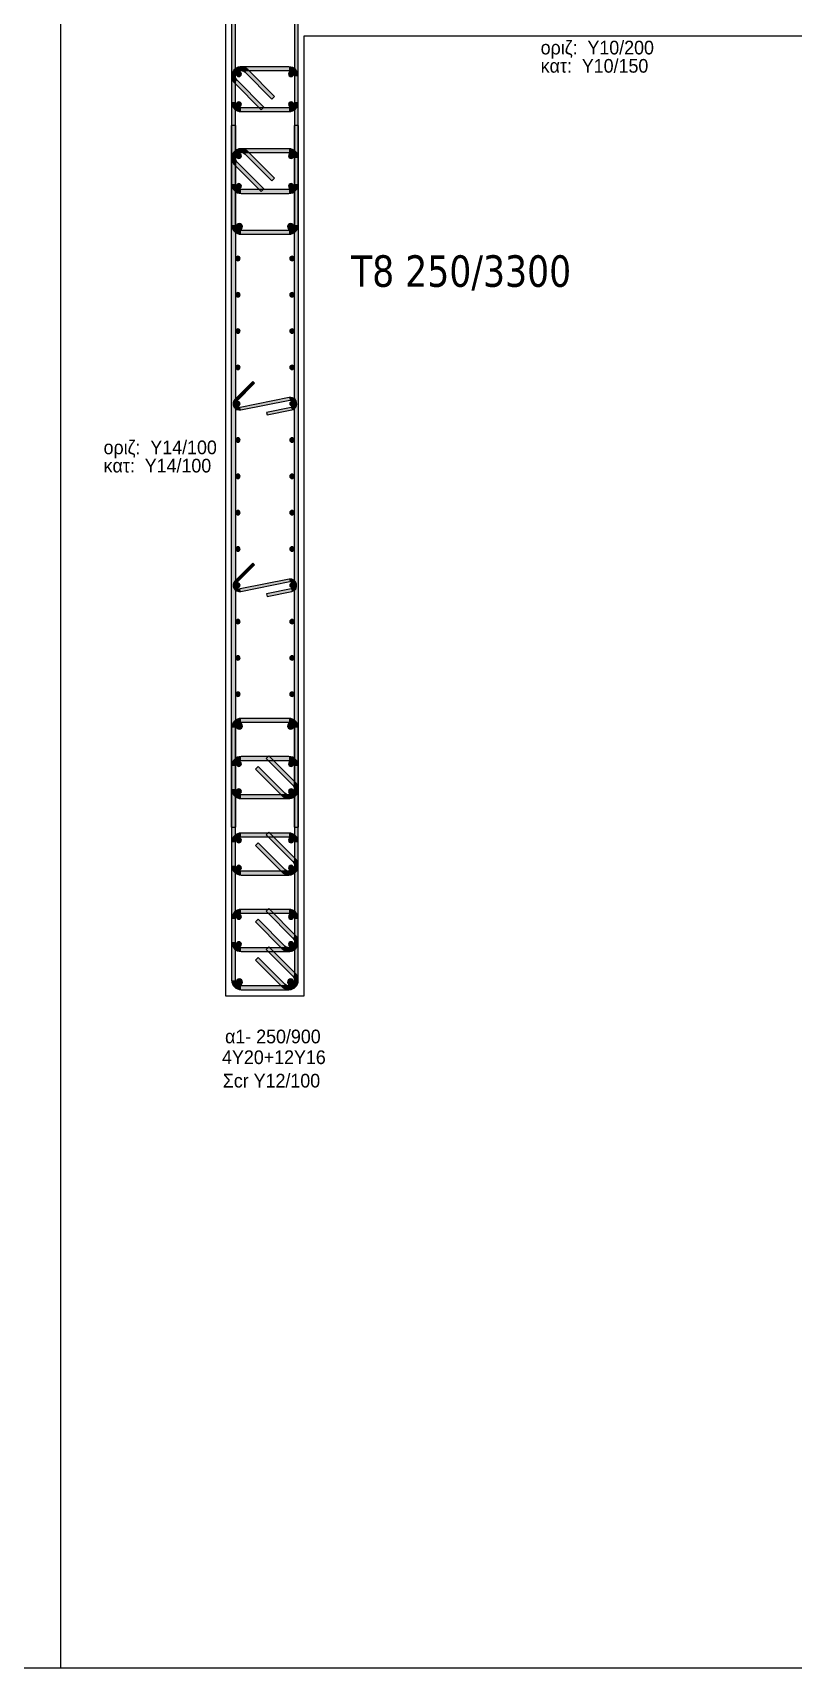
# Model space of a CAD drawing. Header units: millimetres. Extents: x -2171 to 1563, y -1758 to -1505.
# Drawn here: x 521.48 to 533.58, y -1630.29 to -1604.31 of the extents above; entities that cross this region are included whole.
import ezdxf

# ---------------------------------------------------------------- set-up
doc = ezdxf.new("R2010")
doc.units = ezdxf.units.MM
for name, color, linetype in [('-S_TEXT', 3, 'Continuous'), ('Col_Det', 7, 'Continuous'), ('Col_Det_Fill', 7, 'Continuous'), ('Geo_Col_Pro_1', 7, 'Continuous'), ('pinakaki', 153, 'Continuous')]:
    doc.layers.add(name, color=color, linetype=linetype)
doc.styles.add('S1Arl22_b_934_161', font='arial.ttf', dxfattribs={"width": 0.933629, "height": 0.002175})
doc.styles.get("Standard").update_dxf_attribs({"font": 'tahoma.ttf'})

msp = doc.modelspace()

# ---------------------------------------------------------------- hatches: boundary and pattern name
at = {"layer": 'Col_Det_Fill'}
for color, points in [(252, [(524.7064, -1603.3543), (524.6464, -1603.3543), (524.6464, -1607.3643), (524.7064, -1607.3643)]), (252, [(525.6464, -1607.3643), (525.7064, -1607.3643), (525.7064, -1603.3543), (525.6464, -1603.3543)]), (252, [(524.86, -1604.9406), (524.9025, -1604.8982, 0.6681786), (524.6464, -1605.0043), (524.7064, -1605.0043, -0.6681786)]), (252, [(524.7964, -1604.9143), (524.7964, -1604.8543, 0.6681786), (524.6903, -1605.1103), (524.7328, -1605.0679, -0.6681786)]), (56, [(524.761, -1604.9289, 0.4142136), (524.721, -1604.9689, 0.4142136), (524.761, -1605.0089, 0.4142136), (524.801, -1604.9689, 0.4142136)]), (252, [(525.5564, -1604.9143), (525.5564, -1604.8543), (524.7964, -1604.8543), (524.7964, -1604.9143)]), (252, [(525.2843, -1605.3649), (525.3267, -1605.3225), (524.9025, -1604.8982), (524.86, -1604.9406)]), (56, [(525.5917, -1604.9289, 0.4142136), (525.5517, -1604.9689, 0.4142136), (525.5917, -1605.0089, 0.4142136), (525.6317, -1604.9689, 0.4142136)]), (252, [(525.6464, -1605.0043), (525.7064, -1605.0043, 0.4142136), (525.5564, -1604.8543), (525.5564, -1604.9143, -0.4142136)]), (252, [(524.7064, -1605.0043), (524.6464, -1605.0043), (524.6464, -1605.4143), (524.7064, -1605.4143)]), (252, [(524.7328, -1605.0679), (524.6903, -1605.1103), (525.1146, -1605.5346), (525.157, -1605.4922)]), (252, [(525.6464, -1605.4143), (525.7064, -1605.4143), (525.7064, -1605.0043), (525.6464, -1605.0043)]), (252, [(524.7064, -1605.4143), (524.6464, -1605.4143, 0.4142136), (524.7964, -1605.5643), (524.7964, -1605.5043, -0.4142136)]), (56, [(524.761, -1605.4096, 0.4142136), (524.721, -1605.4496, 0.4142136), (524.761, -1605.4896, 0.4142136), (524.801, -1605.4496, 0.4142136)]), (56, [(525.5917, -1605.4096, 0.4142136), (525.5517, -1605.4496, 0.4142136), (525.5917, -1605.4896, 0.4142136), (525.6317, -1605.4496, 0.4142136)]), (252, [(525.5564, -1605.5043), (525.5564, -1605.5643, 0.4142136), (525.7064, -1605.4143), (525.6464, -1605.4143, -0.4142136)]), (252, [(524.7964, -1605.5043), (524.7964, -1605.5643), (525.5564, -1605.5643), (525.5564, -1605.5043)]), (252, [(524.7114, -1605.7869), (524.6414, -1605.7869), (524.6414, -1616.9316), (524.7114, -1616.9316)]), (252, [(525.6414, -1616.9316), (525.7114, -1616.9316), (525.7114, -1605.7869), (525.6414, -1605.7869)]), (252, [(524.86, -1606.2406), (524.9025, -1606.1982, 0.6681786), (524.6464, -1606.3043), (524.7064, -1606.3043, -0.6681786)]), (252, [(524.7964, -1606.2143), (524.7964, -1606.1543, 0.6681786), (524.6903, -1606.4103), (524.7328, -1606.3679, -0.6681786)]), (56, [(524.761, -1606.2289, 0.4142136), (524.721, -1606.2689, 0.4142136), (524.761, -1606.3089, 0.4142136), (524.801, -1606.2689, 0.4142136)]), (252, [(525.5564, -1606.2143), (525.5564, -1606.1543), (524.7964, -1606.1543), (524.7964, -1606.2143)]), (252, [(525.2843, -1606.6649), (525.3267, -1606.6225), (524.9025, -1606.1982), (524.86, -1606.2406)]), (56, [(525.5917, -1606.2289, 0.4142136), (525.5517, -1606.2689, 0.4142136), (525.5917, -1606.3089, 0.4142136), (525.6317, -1606.2689, 0.4142136)]), (252, [(525.6464, -1606.3043), (525.7064, -1606.3043, 0.4142136), (525.5564, -1606.1543), (525.5564, -1606.2143, -0.4142136)]), (252, [(524.7064, -1606.3043), (524.6464, -1606.3043), (524.6464, -1606.7143), (524.7064, -1606.7143)]), (252, [(524.7328, -1606.3679), (524.6903, -1606.4103), (525.1146, -1606.8346), (525.157, -1606.7922)]), (252, [(525.6464, -1606.7143), (525.7064, -1606.7143), (525.7064, -1606.3043), (525.6464, -1606.3043)]), (252, [(524.7064, -1606.7143), (524.6464, -1606.7143, 0.4142136), (524.7964, -1606.8643), (524.7964, -1606.8043, -0.4142136)]), (56, [(524.761, -1606.7096, 0.4142136), (524.721, -1606.7496, 0.4142136), (524.761, -1606.7896, 0.4142136), (524.801, -1606.7496, 0.4142136)]), (56, [(525.5917, -1606.7096, 0.4142136), (525.5517, -1606.7496, 0.4142136), (525.5917, -1606.7896, 0.4142136), (525.6317, -1606.7496, 0.4142136)]), (252, [(525.5564, -1606.8043), (525.5564, -1606.8643, 0.4142136), (525.7064, -1606.7143), (525.6464, -1606.7143, -0.4142136)]), (252, [(524.7964, -1606.8043), (524.7964, -1606.8643), (525.5564, -1606.8643), (525.5564, -1606.8043)]), (252, [(524.7064, -1607.3643), (524.6464, -1607.3643, 0.4142136), (524.7964, -1607.5143), (524.7964, -1607.4543, -0.4142136)]), (12, [(524.7681, -1607.3426, 0.4142136), (524.7181, -1607.3926, 0.4142136), (524.7681, -1607.4426, 0.4142136), (524.8181, -1607.3926, 0.4142136)]), (252, [(524.7964, -1607.4543), (524.7964, -1607.5143), (525.5564, -1607.5143), (525.5564, -1607.4543)]), (12, [(525.5847, -1607.3426, 0.4142136), (525.5347, -1607.3926, 0.4142136), (525.5847, -1607.4426, 0.4142136), (525.6347, -1607.3926, 0.4142136)]), (252, [(525.5564, -1607.4543), (525.5564, -1607.5143, 0.4142136), (525.7064, -1607.3643), (525.6464, -1607.3643, -0.4142136)]), (133, [(524.7464, -1607.9332, 0.4142136), (524.7814, -1607.8982, 0.4142136), (524.7464, -1607.8632, 0.4142136), (524.7114, -1607.8982, 0.4142136)]), (133, [(525.6064, -1607.9332, 0.4142136), (525.6414, -1607.8982, 0.4142136), (525.6064, -1607.8632, 0.4142136), (525.5714, -1607.8982, 0.4142136)]), (133, [(524.7464, -1608.51, 0.4142136), (524.7814, -1608.475, 0.4142136), (524.7464, -1608.44, 0.4142136), (524.7114, -1608.475, 0.4142136)]), (133, [(525.6064, -1608.51, 0.4142136), (525.6414, -1608.475, 0.4142136), (525.6064, -1608.44, 0.4142136), (525.5714, -1608.475, 0.4142136)]), (133, [(524.7464, -1609.0869, 0.4142136), (524.7814, -1609.0519, 0.4142136), (524.7464, -1609.0169, 0.4142136), (524.7114, -1609.0519, 0.4142136)]), (133, [(525.6064, -1609.0869, 0.4142136), (525.6414, -1609.0519, 0.4142136), (525.6064, -1609.0169, 0.4142136), (525.5714, -1609.0519, 0.4142136)]), (133, [(524.7464, -1609.6637, 0.4142136), (524.7814, -1609.6287, 0.4142136), (524.7464, -1609.5937, 0.4142136), (524.7114, -1609.6287, 0.4142136)]), (133, [(525.6064, -1609.6637, 0.4142136), (525.6414, -1609.6287, 0.4142136), (525.6064, -1609.5937, 0.4142136), (525.5714, -1609.6287, 0.4142136)]), (252, [(524.7007, -1610.1349), (524.729, -1610.1632), (525.0118, -1609.8803), (524.9835, -1609.852)]), (252, [(524.7911, -1610.3036), (524.7832, -1610.2644, -0.7426155), (524.729, -1610.1632), (524.7007, -1610.1349, 0.7426155)]), (252, [(525.5695, -1610.1468), (525.5616, -1610.1075), (524.7832, -1610.2644), (524.7911, -1610.3036)]), (252, [(525.5932, -1610.2644), (525.6011, -1610.3036, 1), (525.5616, -1610.1075), (525.5695, -1610.1468, -1)]), (133, [(524.7464, -1610.2406, 0.4142136), (524.7814, -1610.2056, 0.4142136), (524.7464, -1610.1706, 0.4142136), (524.7114, -1610.2056, 0.4142136)]), (252, [(525.2011, -1610.3434), (525.209, -1610.3826), (525.6011, -1610.3036), (525.5932, -1610.2644)]), (133, [(525.6064, -1610.2406, 0.4142136), (525.6414, -1610.2056, 0.4142136), (525.6064, -1610.1706, 0.4142136), (525.5714, -1610.2056, 0.4142136)]), (133, [(524.7464, -1610.8174, 0.4142136), (524.7814, -1610.7824, 0.4142136), (524.7464, -1610.7474, 0.4142136), (524.7114, -1610.7824, 0.4142136)]), (133, [(525.6064, -1610.8174, 0.4142136), (525.6414, -1610.7824, 0.4142136), (525.6064, -1610.7474, 0.4142136), (525.5714, -1610.7824, 0.4142136)]), (133, [(524.7464, -1611.3943, 0.4142136), (524.7814, -1611.3593, 0.4142136), (524.7464, -1611.3243, 0.4142136), (524.7114, -1611.3593, 0.4142136)]), (133, [(525.6064, -1611.3943, 0.4142136), (525.6414, -1611.3593, 0.4142136), (525.6064, -1611.3243, 0.4142136), (525.5714, -1611.3593, 0.4142136)]), (133, [(524.7464, -1611.9711, 0.4142136), (524.7814, -1611.9361, 0.4142136), (524.7464, -1611.9011, 0.4142136), (524.7114, -1611.9361, 0.4142136)]), (133, [(525.6064, -1611.9711, 0.4142136), (525.6414, -1611.9361, 0.4142136), (525.6064, -1611.9011, 0.4142136), (525.5714, -1611.9361, 0.4142136)]), (133, [(524.7464, -1612.548, 0.4142136), (524.7814, -1612.513, 0.4142136), (524.7464, -1612.478, 0.4142136), (524.7114, -1612.513, 0.4142136)]), (133, [(525.6064, -1612.548, 0.4142136), (525.6414, -1612.513, 0.4142136), (525.6064, -1612.478, 0.4142136), (525.5714, -1612.513, 0.4142136)]), (252, [(524.7007, -1613.0191), (524.729, -1613.0474), (525.0118, -1612.7645), (524.9835, -1612.7363)]), (252, [(525.5695, -1613.031), (525.5616, -1612.9918), (524.7832, -1613.1486), (524.7911, -1613.1878)]), (252, [(525.5932, -1613.1486), (525.6011, -1613.1878, 1), (525.5616, -1612.9918), (525.5695, -1613.031, -1)]), (252, [(524.7911, -1613.1878), (524.7832, -1613.1486, -0.7426155), (524.729, -1613.0474), (524.7007, -1613.0191, 0.7426155)]), (133, [(524.7464, -1613.1248, 0.4142136), (524.7814, -1613.0898, 0.4142136), (524.7464, -1613.0548, 0.4142136), (524.7114, -1613.0898, 0.4142136)]), (252, [(525.2011, -1613.2276), (525.209, -1613.2668), (525.6011, -1613.1878), (525.5932, -1613.1486)]), (133, [(525.6064, -1613.1248, 0.4142136), (525.6414, -1613.0898, 0.4142136), (525.6064, -1613.0548, 0.4142136), (525.5714, -1613.0898, 0.4142136)]), (133, [(524.7464, -1613.7017, 0.4142136), (524.7814, -1613.6667, 0.4142136), (524.7464, -1613.6317, 0.4142136), (524.7114, -1613.6667, 0.4142136)]), (133, [(525.6064, -1613.7017, 0.4142136), (525.6414, -1613.6667, 0.4142136), (525.6064, -1613.6317, 0.4142136), (525.5714, -1613.6667, 0.4142136)]), (133, [(524.7464, -1614.2785, 0.4142136), (524.7814, -1614.2435, 0.4142136), (524.7464, -1614.2085, 0.4142136), (524.7114, -1614.2435, 0.4142136)]), (133, [(525.6064, -1614.2785, 0.4142136), (525.6414, -1614.2435, 0.4142136), (525.6064, -1614.2085, 0.4142136), (525.5714, -1614.2435, 0.4142136)]), (133, [(524.7464, -1614.8553, 0.4142136), (524.7814, -1614.8203, 0.4142136), (524.7464, -1614.7853, 0.4142136), (524.7114, -1614.8203, 0.4142136)]), (133, [(525.6064, -1614.8553, 0.4142136), (525.6414, -1614.8203, 0.4142136), (525.6064, -1614.7853, 0.4142136), (525.5714, -1614.8203, 0.4142136)]), (252, [(524.7964, -1615.2643), (524.7964, -1615.2043, 0.4142136), (524.6464, -1615.3543), (524.7064, -1615.3543, -0.4142136)]), (12, [(524.7681, -1615.376, 0.4142136), (524.8181, -1615.326, 0.4142136), (524.7681, -1615.276, 0.4142136), (524.7181, -1615.326, 0.4142136)]), (252, [(525.5564, -1615.2643), (525.5564, -1615.2043), (524.7964, -1615.2043), (524.7964, -1615.2643)]), (12, [(525.5847, -1615.376, 0.4142136), (525.6347, -1615.326, 0.4142136), (525.5847, -1615.276, 0.4142136), (525.5347, -1615.326, 0.4142136)]), (252, [(525.6464, -1615.3543), (525.7064, -1615.3543, 0.4142136), (525.5564, -1615.2043), (525.5564, -1615.2643, -0.4142136)]), (252, [(524.7064, -1615.3543), (524.6464, -1615.3543), (524.6464, -1619.3643), (524.7064, -1619.3643)]), (252, [(525.6464, -1619.3643), (525.7064, -1619.3643), (525.7064, -1615.3543), (525.6464, -1615.3543)]), (252, [(524.7964, -1615.8714), (524.7964, -1615.8114, 0.4142136), (524.6464, -1615.9614), (524.7064, -1615.9614, -0.4142136)]), (252, [(525.5564, -1615.8714), (525.5564, -1615.8114), (524.7964, -1615.8114), (524.7964, -1615.8714)]), (252, [(525.62, -1616.2649), (525.6625, -1616.2225), (525.2382, -1615.7982), (525.1958, -1615.8407)]), (252, [(525.6464, -1615.9614), (525.7064, -1615.9614, 0.4142136), (525.5564, -1615.8114), (525.5564, -1615.8714, -0.4142136)]), (252, [(524.7064, -1615.9614), (524.6464, -1615.9614), (524.6464, -1616.3286), (524.7064, -1616.3286)]), (56, [(524.761, -1615.9661, 0.4142136), (524.801, -1615.9261, 0.4142136), (524.761, -1615.8861, 0.4142136), (524.721, -1615.9261, 0.4142136)]), (252, [(525.0685, -1615.9679), (525.0261, -1616.0104), (525.4503, -1616.4346), (525.4928, -1616.3922)]), (56, [(525.5917, -1615.9661, 0.4142136), (525.6317, -1615.9261, 0.4142136), (525.5917, -1615.8861, 0.4142136), (525.5517, -1615.9261, 0.4142136)]), (252, [(525.6464, -1616.3286), (525.7064, -1616.3286), (525.7064, -1615.9614), (525.6464, -1615.9614)]), (252, [(524.7064, -1616.3286), (524.6464, -1616.3286, 0.4142136), (524.7964, -1616.4786), (524.7964, -1616.4186, -0.4142136)]), (56, [(524.761, -1616.4039, 0.4142136), (524.801, -1616.3639, 0.4142136), (524.761, -1616.3239, 0.4142136), (524.721, -1616.3639, 0.4142136)]), (252, [(525.4928, -1616.3922), (525.4503, -1616.4346, 0.6681786), (525.7064, -1616.3286), (525.6464, -1616.3286, -0.6681786)]), (56, [(525.5917, -1616.4039, 0.4142136), (525.6317, -1616.3639, 0.4142136), (525.5917, -1616.3239, 0.4142136), (525.5517, -1616.3639, 0.4142136)]), (252, [(525.5564, -1616.4186), (525.5564, -1616.4786, 0.6681786), (525.6625, -1616.2225), (525.62, -1616.2649, -0.6681786)]), (252, [(524.7964, -1616.4186), (524.7964, -1616.4786), (525.5564, -1616.4786), (525.5564, -1616.4186)]), (252, [(524.7964, -1617.0857), (524.7964, -1617.0257, 0.4142136), (524.6464, -1617.1757), (524.7064, -1617.1757, -0.4142136)]), (56, [(524.761, -1617.1803, 0.4142136), (524.801, -1617.1403, 0.4142136), (524.761, -1617.1003, 0.4142136), (524.721, -1617.1403, 0.4142136)]), (252, [(525.5564, -1617.0857), (525.5564, -1617.0257), (524.7964, -1617.0257), (524.7964, -1617.0857)]), (252, [(525.62, -1617.4792), (525.6625, -1617.4368), (525.2382, -1617.0125), (525.1958, -1617.0549)]), (56, [(525.5917, -1617.1803, 0.4142136), (525.6317, -1617.1403, 0.4142136), (525.5917, -1617.1003, 0.4142136), (525.5517, -1617.1403, 0.4142136)]), (252, [(525.6464, -1617.1757), (525.7064, -1617.1757, 0.4142136), (525.5564, -1617.0257), (525.5564, -1617.0857, -0.4142136)]), (252, [(524.7064, -1617.1757), (524.6464, -1617.1757), (524.6464, -1617.5428), (524.7064, -1617.5428)]), (252, [(525.0685, -1617.1822), (525.0261, -1617.2246), (525.4503, -1617.6489), (525.4928, -1617.6065)]), (252, [(525.6464, -1617.5428), (525.7064, -1617.5428), (525.7064, -1617.1757), (525.6464, -1617.1757)]), (252, [(524.7064, -1617.5428), (524.6464, -1617.5428, 0.4142136), (524.7964, -1617.6928), (524.7964, -1617.6328, -0.4142136)]), (56, [(524.761, -1617.6182, 0.4142136), (524.801, -1617.5782, 0.4142136), (524.761, -1617.5382, 0.4142136), (524.721, -1617.5782, 0.4142136)]), (252, [(524.7964, -1617.6328), (524.7964, -1617.6928), (525.5564, -1617.6928), (525.5564, -1617.6328)]), (252, [(525.4928, -1617.6065), (525.4503, -1617.6489, 0.6681786), (525.7064, -1617.5428), (525.6464, -1617.5428, -0.6681786)]), (56, [(525.5917, -1617.6182, 0.4142136), (525.6317, -1617.5782, 0.4142136), (525.5917, -1617.5382, 0.4142136), (525.5517, -1617.5782, 0.4142136)]), (252, [(525.5564, -1617.6328), (525.5564, -1617.6928, 0.6681786), (525.6625, -1617.4368), (525.62, -1617.4792, -0.6681786)]), (252, [(524.7964, -1618.3), (524.7964, -1618.24, 0.4142136), (524.6464, -1618.39), (524.7064, -1618.39, -0.4142136)]), (252, [(524.7064, -1618.39), (524.6464, -1618.39), (524.6464, -1618.7571), (524.7064, -1618.7571)]), (56, [(524.761, -1618.3946, 0.4142136), (524.801, -1618.3546, 0.4142136), (524.761, -1618.3146, 0.4142136), (524.721, -1618.3546, 0.4142136)]), (252, [(525.5564, -1618.3), (525.5564, -1618.24), (524.7964, -1618.24), (524.7964, -1618.3)]), (252, [(525.0685, -1618.3965), (525.0261, -1618.4389), (525.4503, -1618.8632), (525.4928, -1618.8208)]), (252, [(525.62, -1618.6935), (525.6625, -1618.6511), (525.2382, -1618.2268), (525.1958, -1618.2692)]), (56, [(525.5917, -1618.3946, 0.4142136), (525.6317, -1618.3546, 0.4142136), (525.5917, -1618.3146, 0.4142136), (525.5517, -1618.3546, 0.4142136)]), (252, [(525.6464, -1618.39), (525.7064, -1618.39, 0.4142136), (525.5564, -1618.24), (525.5564, -1618.3, -0.4142136)]), (252, [(525.6464, -1618.7571), (525.7064, -1618.7571), (525.7064, -1618.39), (525.6464, -1618.39)]), (252, [(525.5564, -1618.8471), (525.5564, -1618.9071, 0.6681786), (525.6625, -1618.6511), (525.62, -1618.6935, -0.6681786)]), (252, [(524.7064, -1618.7571), (524.6464, -1618.7571, 0.4142136), (524.7964, -1618.9071), (524.7964, -1618.8471, -0.4142136)]), (56, [(524.761, -1618.8325, 0.4142136), (524.801, -1618.7925, 0.4142136), (524.761, -1618.7525, 0.4142136), (524.721, -1618.7925, 0.4142136)]), (252, [(524.7964, -1618.8471), (524.7964, -1618.9071), (525.5564, -1618.9071), (525.5564, -1618.8471)]), (252, [(525.62, -1619.3006), (525.6625, -1619.2582), (525.2382, -1618.8339), (525.1958, -1618.8764)]), (252, [(525.4928, -1618.8208), (525.4503, -1618.8632, 0.6681786), (525.7064, -1618.7571), (525.6464, -1618.7571, -0.6681786)]), (56, [(525.5917, -1618.8325, 0.4142136), (525.6317, -1618.7925, 0.4142136), (525.5917, -1618.7525, 0.4142136), (525.5517, -1618.7925, 0.4142136)]), (252, [(525.0685, -1619.0036), (525.0261, -1619.0461), (525.4503, -1619.4703), (525.4928, -1619.4279)]), (252, [(524.7064, -1619.3643), (524.6464, -1619.3643, 0.4142136), (524.7964, -1619.5143), (524.7964, -1619.4543, -0.4142136)]), (12, [(524.7681, -1619.4426, 0.4142136), (524.8181, -1619.3926, 0.4142136), (524.7681, -1619.3426, 0.4142136), (524.7181, -1619.3926, 0.4142136)]), (252, [(524.7964, -1619.4543), (524.7964, -1619.5143), (525.5564, -1619.5143), (525.5564, -1619.4543)]), (252, [(525.4928, -1619.4279), (525.4503, -1619.4703, 0.6681786), (525.7064, -1619.3643), (525.6464, -1619.3643, -0.6681786)]), (12, [(525.5847, -1619.4426, 0.4142136), (525.6347, -1619.3926, 0.4142136), (525.5847, -1619.3426, 0.4142136), (525.5347, -1619.3926, 0.4142136)]), (252, [(525.5564, -1619.4543), (525.5564, -1619.5143, 0.6681786), (525.6625, -1619.2582), (525.62, -1619.3006, -0.6681786)])]:
    msp.add_hatch(color=color, dxfattribs=at).paths.add_polyline_path(points)

# ---------------------------------------------------------------- linework, layer by layer
at = {"layer": '-S_TEXT', "ltscale": 5}
msp.add_lwpolyline([(491.2248, -1590.2497), (549.3723, -1590.2497), (549.3723, -1630.2944), (491.2248, -1630.2944)], close=True, dxfattribs=at)
at = {"layer": 'Col_Det', "color": 7}
for points in [[(524.5514, -1603.1093), (524.5514, -1619.6093)], [(524.6464, -1603.3543), (524.6464, -1607.3643)], [(524.7064, -1607.3643), (524.7064, -1603.3543)], [(525.6464, -1603.3543), (525.6464, -1607.3643)], [(525.7064, -1607.3643), (525.7064, -1603.3543)], [(525.8014, -1619.6093), (525.8014, -1604.3593)], [(525.8014, -1604.3593), (535.8014, -1604.3593)], [(525.5564, -1604.8543), (524.7964, -1604.8543)], [(524.7964, -1604.9143), (525.5564, -1604.9143)], [(524.86, -1604.9406), (525.2843, -1605.3649)], [(525.3267, -1605.3225), (524.9025, -1604.8982)], [(524.6464, -1605.0043), (524.6464, -1605.4143)], [(524.6903, -1605.1103), (525.1146, -1605.5346)], [(524.7064, -1605.4143), (524.7064, -1605.0043)], [(525.157, -1605.4922), (524.7328, -1605.0679)], [(525.6464, -1605.0043), (525.6464, -1605.4143)], [(525.7064, -1605.4143), (525.7064, -1605.0043)], [(525.2843, -1605.3649), (525.3267, -1605.3225)], [(525.5564, -1605.5043), (524.7964, -1605.5043)], [(524.7964, -1605.5643), (525.5564, -1605.5643)], [(525.1146, -1605.5346), (525.157, -1605.4922)], [(524.7114, -1605.7869), (524.6414, -1605.7869)], [(524.6414, -1605.7869), (524.6414, -1616.9316)], [(524.7114, -1616.9316), (524.7114, -1605.7869)], [(525.7114, -1605.7869), (525.6414, -1605.7869)], [(525.6414, -1605.7869), (525.6414, -1616.9316)], [(525.7114, -1616.9316), (525.7114, -1605.7869)], [(525.5564, -1606.1543), (524.7964, -1606.1543)], [(524.7964, -1606.2143), (525.5564, -1606.2143)], [(524.86, -1606.2406), (525.2843, -1606.6649)], [(525.3267, -1606.6225), (524.9025, -1606.1982)], [(524.6464, -1606.3043), (524.6464, -1606.7143)], [(524.6903, -1606.4103), (525.1146, -1606.8346)], [(524.7064, -1606.7143), (524.7064, -1606.3043)], [(525.157, -1606.7922), (524.7328, -1606.3679)], [(525.6464, -1606.3043), (525.6464, -1606.7143)], [(525.7064, -1606.7143), (525.7064, -1606.3043)], [(525.2843, -1606.6649), (525.3267, -1606.6225)], [(525.5564, -1606.8043), (524.7964, -1606.8043)], [(524.7964, -1606.8643), (525.5564, -1606.8643)], [(525.1146, -1606.8346), (525.157, -1606.7922)], [(525.5564, -1607.4543), (524.7964, -1607.4543)], [(524.7964, -1607.5143), (525.5564, -1607.5143)], [(524.9835, -1609.852), (524.7007, -1610.1349)], [(524.729, -1610.1632), (525.0118, -1609.8803)], [(525.0118, -1609.8803), (524.9835, -1609.852)], [(525.5616, -1610.1075), (524.7832, -1610.2644)], [(524.7911, -1610.3036), (525.5695, -1610.1468)], [(525.5932, -1610.2644), (525.2011, -1610.3434)], [(525.2011, -1610.3434), (525.209, -1610.3826)], [(525.209, -1610.3826), (525.6011, -1610.3036)], [(524.9835, -1612.7363), (524.7007, -1613.0191)], [(525.0118, -1612.7645), (524.9835, -1612.7363)], [(524.729, -1613.0474), (525.0118, -1612.7645)], [(525.5616, -1612.9918), (524.7832, -1613.1486)], [(524.7911, -1613.1878), (525.5695, -1613.031)], [(525.5932, -1613.1486), (525.2011, -1613.2276)], [(525.2011, -1613.2276), (525.209, -1613.2668)], [(525.209, -1613.2668), (525.6011, -1613.1878)], [(525.5564, -1615.2043), (524.7964, -1615.2043)], [(524.7964, -1615.2643), (525.5564, -1615.2643)], [(524.6464, -1615.3543), (524.6464, -1619.3643)], [(524.7064, -1619.3643), (524.7064, -1615.3543)], [(525.6464, -1615.3543), (525.6464, -1619.3643)], [(525.7064, -1619.3643), (525.7064, -1615.3543)], [(525.5564, -1615.8114), (524.7964, -1615.8114)], [(525.2382, -1615.7982), (525.1958, -1615.8407)], [(525.1958, -1615.8407), (525.62, -1616.2649)], [(525.6625, -1616.2225), (525.2382, -1615.7982)], [(524.6464, -1615.9614), (524.6464, -1616.3286)], [(524.7064, -1616.3286), (524.7064, -1615.9614)], [(524.7964, -1615.8714), (525.5564, -1615.8714)], [(525.0685, -1615.9679), (525.0261, -1616.0104)], [(525.0261, -1616.0104), (525.4503, -1616.4346)], [(525.4928, -1616.3922), (525.0685, -1615.9679)], [(525.6464, -1615.9614), (525.6464, -1616.3286)], [(525.7064, -1616.3286), (525.7064, -1615.9614)], [(525.5564, -1616.4186), (524.7964, -1616.4186)], [(524.7964, -1616.4786), (525.5564, -1616.4786)], [(524.6414, -1616.9316), (524.7114, -1616.9316)], [(525.5564, -1617.0257), (524.7964, -1617.0257)], [(524.7964, -1617.0857), (525.5564, -1617.0857)], [(525.2382, -1617.0125), (525.1958, -1617.0549)], [(525.1958, -1617.0549), (525.62, -1617.4792)], [(525.6625, -1617.4368), (525.2382, -1617.0125)], [(525.6414, -1616.9316), (525.7114, -1616.9316)], [(524.6464, -1617.1757), (524.6464, -1617.5428)], [(524.7064, -1617.5428), (524.7064, -1617.1757)], [(525.0685, -1617.1822), (525.0261, -1617.2246)], [(525.0261, -1617.2246), (525.4503, -1617.6489)], [(525.4928, -1617.6065), (525.0685, -1617.1822)], [(525.6464, -1617.1757), (525.6464, -1617.5428)], [(525.7064, -1617.5428), (525.7064, -1617.1757)], [(525.5564, -1617.6328), (524.7964, -1617.6328)], [(524.7964, -1617.6928), (525.5564, -1617.6928)], [(524.6464, -1618.39), (524.6464, -1618.7571)], [(524.7064, -1618.7571), (524.7064, -1618.39)], [(525.5564, -1618.24), (524.7964, -1618.24)], [(524.7964, -1618.3), (525.5564, -1618.3)], [(525.0685, -1618.3965), (525.0261, -1618.4389)], [(525.0261, -1618.4389), (525.4503, -1618.8632)], [(525.4928, -1618.8208), (525.0685, -1618.3965)], [(525.2382, -1618.2268), (525.1958, -1618.2692)], [(525.1958, -1618.2692), (525.62, -1618.6935)], [(525.6625, -1618.6511), (525.2382, -1618.2268)], [(525.6464, -1618.39), (525.6464, -1618.7571)], [(525.7064, -1618.7571), (525.7064, -1618.39)], [(525.5564, -1618.8471), (524.7964, -1618.8471)], [(524.7964, -1618.9071), (525.5564, -1618.9071)], [(525.2382, -1618.8339), (525.1958, -1618.8764)], [(525.1958, -1618.8764), (525.62, -1619.3006)], [(525.6625, -1619.2582), (525.2382, -1618.8339)], [(525.0685, -1619.0036), (525.0261, -1619.0461)], [(525.0261, -1619.0461), (525.4503, -1619.4703)], [(525.4928, -1619.4279), (525.0685, -1619.0036)], [(525.5564, -1619.4543), (524.7964, -1619.4543)], [(524.5514, -1619.6093), (525.8014, -1619.6093)], [(524.7964, -1619.5143), (525.5564, -1619.5143)]]:
    msp.add_lwpolyline(points, dxfattribs=at)
for points in [[(524.9025, -1604.8982, 0.6681786), (524.6464, -1605.0043)], [(524.7964, -1604.8543, 0.6681786), (524.6903, -1605.1103)], [(524.7064, -1605.0043, -0.6681786), (524.86, -1604.9406, -0.6681786)], [(524.7328, -1605.0679, -0.6681786), (524.7964, -1604.9143, -0.6681786)], [(524.761, -1604.9289, 0.4142136), (524.721, -1604.9689, 0.4142136)], [(524.801, -1604.9689, 0.4142136), (524.761, -1604.9289, 0.4142136)], [(525.5917, -1604.9289, 0.4142136), (525.5517, -1604.9689, 0.4142136)], [(525.7064, -1605.0043, 0.4142136), (525.5564, -1604.8543)], [(525.5564, -1604.9143, -0.4142136), (525.6464, -1605.0043, -0.4142136)], [(525.6317, -1604.9689, 0.4142136), (525.5917, -1604.9289, 0.4142136)], [(524.721, -1604.9689, 0.4142136), (524.761, -1605.0089, 0.4142136)], [(524.761, -1605.0089, 0.4142136), (524.801, -1604.9689, 0.4142136)], [(525.5517, -1604.9689, 0.4142136), (525.5917, -1605.0089, 0.4142136)], [(525.5917, -1605.0089, 0.4142136), (525.6317, -1604.9689, 0.4142136)], [(524.6464, -1605.4143, 0.4142136), (524.7964, -1605.5643)], [(524.7964, -1605.5043, -0.4142136), (524.7064, -1605.4143, -0.4142136)], [(524.761, -1605.4096, 0.4142136), (524.721, -1605.4496, 0.4142136)], [(524.721, -1605.4496, 0.4142136), (524.761, -1605.4896, 0.4142136)], [(524.801, -1605.4496, 0.4142136), (524.761, -1605.4096, 0.4142136)], [(524.761, -1605.4896, 0.4142136), (524.801, -1605.4496, 0.4142136)], [(525.5917, -1605.4096, 0.4142136), (525.5517, -1605.4496, 0.4142136)], [(525.5517, -1605.4496, 0.4142136), (525.5917, -1605.4896, 0.4142136)], [(525.5564, -1605.5643, 0.4142136), (525.7064, -1605.4143)], [(525.6464, -1605.4143, -0.4142136), (525.5564, -1605.5043, -0.4142136)], [(525.6317, -1605.4496, 0.4142136), (525.5917, -1605.4096, 0.4142136)], [(525.5917, -1605.4896, 0.4142136), (525.6317, -1605.4496, 0.4142136)], [(524.9025, -1606.1982, 0.6681786), (524.6464, -1606.3043)], [(524.7964, -1606.1543, 0.6681786), (524.6903, -1606.4103)], [(524.7064, -1606.3043, -0.6681786), (524.86, -1606.2406, -0.6681786)], [(524.7328, -1606.3679, -0.6681786), (524.7964, -1606.2143, -0.6681786)], [(524.761, -1606.2289, 0.4142136), (524.721, -1606.2689, 0.4142136)], [(524.801, -1606.2689, 0.4142136), (524.761, -1606.2289, 0.4142136)], [(525.5917, -1606.2289, 0.4142136), (525.5517, -1606.2689, 0.4142136)], [(525.7064, -1606.3043, 0.4142136), (525.5564, -1606.1543)], [(525.5564, -1606.2143, -0.4142136), (525.6464, -1606.3043, -0.4142136)], [(525.6317, -1606.2689, 0.4142136), (525.5917, -1606.2289, 0.4142136)], [(524.721, -1606.2689, 0.4142136), (524.761, -1606.3089, 0.4142136)], [(524.761, -1606.3089, 0.4142136), (524.801, -1606.2689, 0.4142136)], [(525.5517, -1606.2689, 0.4142136), (525.5917, -1606.3089, 0.4142136)], [(525.5917, -1606.3089, 0.4142136), (525.6317, -1606.2689, 0.4142136)], [(524.6464, -1606.7143, 0.4142136), (524.7964, -1606.8643)], [(524.7964, -1606.8043, -0.4142136), (524.7064, -1606.7143, -0.4142136)], [(524.761, -1606.7096, 0.4142136), (524.721, -1606.7496, 0.4142136)], [(524.721, -1606.7496, 0.4142136), (524.761, -1606.7896, 0.4142136)], [(524.801, -1606.7496, 0.4142136), (524.761, -1606.7096, 0.4142136)], [(524.761, -1606.7896, 0.4142136), (524.801, -1606.7496, 0.4142136)], [(525.5917, -1606.7096, 0.4142136), (525.5517, -1606.7496, 0.4142136)], [(525.5517, -1606.7496, 0.4142136), (525.5917, -1606.7896, 0.4142136)], [(525.5564, -1606.8643, 0.4142136), (525.7064, -1606.7143)], [(525.6464, -1606.7143, -0.4142136), (525.5564, -1606.8043, -0.4142136)], [(525.6317, -1606.7496, 0.4142136), (525.5917, -1606.7096, 0.4142136)], [(525.5917, -1606.7896, 0.4142136), (525.6317, -1606.7496, 0.4142136)], [(524.6464, -1607.3643, 0.4142136), (524.7964, -1607.5143)], [(524.7964, -1607.4543, -0.4142136), (524.7064, -1607.3643, -0.4142136)], [(524.7681, -1607.3426, 0.4142136), (524.7181, -1607.3926, 0.4142136)], [(524.7181, -1607.3926, 0.4142136), (524.7681, -1607.4426, 0.4142136)], [(524.8181, -1607.3926, 0.4142136), (524.7681, -1607.3426, 0.4142136)], [(524.7681, -1607.4426, 0.4142136), (524.8181, -1607.3926, 0.4142136)], [(525.5847, -1607.3426, 0.4142136), (525.5347, -1607.3926, 0.4142136)], [(525.5347, -1607.3926, 0.4142136), (525.5847, -1607.4426, 0.4142136)], [(525.5564, -1607.5143, 0.4142136), (525.7064, -1607.3643)], [(525.6464, -1607.3643, -0.4142136), (525.5564, -1607.4543, -0.4142136)], [(525.6347, -1607.3926, 0.4142136), (525.5847, -1607.3426, 0.4142136)], [(525.5847, -1607.4426, 0.4142136), (525.6347, -1607.3926, 0.4142136)], [(524.7464, -1607.8632, 0.4142136), (524.7114, -1607.8982, 0.4142136)], [(524.7114, -1607.8982, 0.4142136), (524.7464, -1607.9332, 0.4142136)], [(524.7814, -1607.8982, 0.4142136), (524.7464, -1607.8632, 0.4142136)], [(524.7464, -1607.9332, 0.4142136), (524.7814, -1607.8982, 0.4142136)], [(525.6064, -1607.8632, 0.4142136), (525.5714, -1607.8982, 0.4142136)], [(525.5714, -1607.8982, 0.4142136), (525.6064, -1607.9332, 0.4142136)], [(525.6414, -1607.8982, 0.4142136), (525.6064, -1607.8632, 0.4142136)], [(525.6064, -1607.9332, 0.4142136), (525.6414, -1607.8982, 0.4142136)], [(524.7464, -1608.44, 0.4142136), (524.7114, -1608.475, 0.4142136)], [(524.7114, -1608.475, 0.4142136), (524.7464, -1608.51, 0.4142136)], [(524.7814, -1608.475, 0.4142136), (524.7464, -1608.44, 0.4142136)], [(524.7464, -1608.51, 0.4142136), (524.7814, -1608.475, 0.4142136)], [(525.6064, -1608.44, 0.4142136), (525.5714, -1608.475, 0.4142136)], [(525.5714, -1608.475, 0.4142136), (525.6064, -1608.51, 0.4142136)], [(525.6414, -1608.475, 0.4142136), (525.6064, -1608.44, 0.4142136)], [(525.6064, -1608.51, 0.4142136), (525.6414, -1608.475, 0.4142136)], [(524.7464, -1609.0169, 0.4142136), (524.7114, -1609.0519, 0.4142136)], [(524.7114, -1609.0519, 0.4142136), (524.7464, -1609.0869, 0.4142136)], [(524.7814, -1609.0519, 0.4142136), (524.7464, -1609.0169, 0.4142136)], [(524.7464, -1609.0869, 0.4142136), (524.7814, -1609.0519, 0.4142136)], [(525.6064, -1609.0169, 0.4142136), (525.5714, -1609.0519, 0.4142136)], [(525.5714, -1609.0519, 0.4142136), (525.6064, -1609.0869, 0.4142136)], [(525.6414, -1609.0519, 0.4142136), (525.6064, -1609.0169, 0.4142136)], [(525.6064, -1609.0869, 0.4142136), (525.6414, -1609.0519, 0.4142136)], [(524.7464, -1609.5937, 0.4142136), (524.7114, -1609.6287, 0.4142136)], [(524.7814, -1609.6287, 0.4142136), (524.7464, -1609.5937, 0.4142136)], [(525.6064, -1609.5937, 0.4142136), (525.5714, -1609.6287, 0.4142136)], [(525.6414, -1609.6287, 0.4142136), (525.6064, -1609.5937, 0.4142136)], [(524.7114, -1609.6287, 0.4142136), (524.7464, -1609.6637, 0.4142136)], [(524.7464, -1609.6637, 0.4142136), (524.7814, -1609.6287, 0.4142136)], [(525.5714, -1609.6287, 0.4142136), (525.6064, -1609.6637, 0.4142136)], [(525.6064, -1609.6637, 0.4142136), (525.6414, -1609.6287, 0.4142136)], [(524.7007, -1610.1349, 0.7426155), (524.7911, -1610.3036, 0.7426155)], [(525.6011, -1610.3036, 1), (525.5616, -1610.1075)], [(524.7832, -1610.2644, -0.7426155), (524.729, -1610.1632)], [(524.7464, -1610.1706, 0.4142136), (524.7114, -1610.2056, 0.4142136)], [(524.7114, -1610.2056, 0.4142136), (524.7464, -1610.2406, 0.4142136)], [(524.7814, -1610.2056, 0.4142136), (524.7464, -1610.1706, 0.4142136)], [(524.7464, -1610.2406, 0.4142136), (524.7814, -1610.2056, 0.4142136)], [(525.5695, -1610.1468, -1), (525.5932, -1610.2644, -1)], [(525.6064, -1610.1706, 0.4142136), (525.5714, -1610.2056, 0.4142136)], [(525.5714, -1610.2056, 0.4142136), (525.6064, -1610.2406, 0.4142136)], [(525.6414, -1610.2056, 0.4142136), (525.6064, -1610.1706, 0.4142136)], [(525.6064, -1610.2406, 0.4142136), (525.6414, -1610.2056, 0.4142136)], [(524.7464, -1610.7474, 0.4142136), (524.7114, -1610.7824, 0.4142136)], [(524.7114, -1610.7824, 0.4142136), (524.7464, -1610.8174, 0.4142136)], [(524.7814, -1610.7824, 0.4142136), (524.7464, -1610.7474, 0.4142136)], [(524.7464, -1610.8174, 0.4142136), (524.7814, -1610.7824, 0.4142136)], [(525.6064, -1610.7474, 0.4142136), (525.5714, -1610.7824, 0.4142136)], [(525.5714, -1610.7824, 0.4142136), (525.6064, -1610.8174, 0.4142136)], [(525.6414, -1610.7824, 0.4142136), (525.6064, -1610.7474, 0.4142136)], [(525.6064, -1610.8174, 0.4142136), (525.6414, -1610.7824, 0.4142136)], [(524.7464, -1611.3243, 0.4142136), (524.7114, -1611.3593, 0.4142136)], [(524.7114, -1611.3593, 0.4142136), (524.7464, -1611.3943, 0.4142136)], [(524.7814, -1611.3593, 0.4142136), (524.7464, -1611.3243, 0.4142136)], [(524.7464, -1611.3943, 0.4142136), (524.7814, -1611.3593, 0.4142136)], [(525.6064, -1611.3243, 0.4142136), (525.5714, -1611.3593, 0.4142136)], [(525.5714, -1611.3593, 0.4142136), (525.6064, -1611.3943, 0.4142136)], [(525.6414, -1611.3593, 0.4142136), (525.6064, -1611.3243, 0.4142136)], [(525.6064, -1611.3943, 0.4142136), (525.6414, -1611.3593, 0.4142136)], [(524.7464, -1611.9011, 0.4142136), (524.7114, -1611.9361, 0.4142136)], [(524.7114, -1611.9361, 0.4142136), (524.7464, -1611.9711, 0.4142136)], [(524.7814, -1611.9361, 0.4142136), (524.7464, -1611.9011, 0.4142136)], [(524.7464, -1611.9711, 0.4142136), (524.7814, -1611.9361, 0.4142136)], [(525.6064, -1611.9011, 0.4142136), (525.5714, -1611.9361, 0.4142136)], [(525.5714, -1611.9361, 0.4142136), (525.6064, -1611.9711, 0.4142136)], [(525.6414, -1611.9361, 0.4142136), (525.6064, -1611.9011, 0.4142136)], [(525.6064, -1611.9711, 0.4142136), (525.6414, -1611.9361, 0.4142136)], [(524.7464, -1612.478, 0.4142136), (524.7114, -1612.513, 0.4142136)], [(524.7814, -1612.513, 0.4142136), (524.7464, -1612.478, 0.4142136)], [(525.6064, -1612.478, 0.4142136), (525.5714, -1612.513, 0.4142136)], [(525.6414, -1612.513, 0.4142136), (525.6064, -1612.478, 0.4142136)], [(524.7114, -1612.513, 0.4142136), (524.7464, -1612.548, 0.4142136)], [(524.7464, -1612.548, 0.4142136), (524.7814, -1612.513, 0.4142136)], [(525.5714, -1612.513, 0.4142136), (525.6064, -1612.548, 0.4142136)], [(525.6064, -1612.548, 0.4142136), (525.6414, -1612.513, 0.4142136)], [(525.6011, -1613.1878, 1), (525.5616, -1612.9918)], [(524.7007, -1613.0191, 0.7426155), (524.7911, -1613.1878, 0.7426155)], [(524.7832, -1613.1486, -0.7426155), (524.729, -1613.0474)], [(524.7464, -1613.0548, 0.4142136), (524.7114, -1613.0898, 0.4142136)], [(524.7114, -1613.0898, 0.4142136), (524.7464, -1613.1248, 0.4142136)], [(524.7814, -1613.0898, 0.4142136), (524.7464, -1613.0548, 0.4142136)], [(524.7464, -1613.1248, 0.4142136), (524.7814, -1613.0898, 0.4142136)], [(525.5695, -1613.031, -1), (525.5932, -1613.1486, -1)], [(525.6064, -1613.0548, 0.4142136), (525.5714, -1613.0898, 0.4142136)], [(525.5714, -1613.0898, 0.4142136), (525.6064, -1613.1248, 0.4142136)], [(525.6414, -1613.0898, 0.4142136), (525.6064, -1613.0548, 0.4142136)], [(525.6064, -1613.1248, 0.4142136), (525.6414, -1613.0898, 0.4142136)], [(524.7464, -1613.6317, 0.4142136), (524.7114, -1613.6667, 0.4142136)], [(524.7114, -1613.6667, 0.4142136), (524.7464, -1613.7017, 0.4142136)], [(524.7814, -1613.6667, 0.4142136), (524.7464, -1613.6317, 0.4142136)], [(524.7464, -1613.7017, 0.4142136), (524.7814, -1613.6667, 0.4142136)], [(525.6064, -1613.6317, 0.4142136), (525.5714, -1613.6667, 0.4142136)], [(525.5714, -1613.6667, 0.4142136), (525.6064, -1613.7017, 0.4142136)], [(525.6414, -1613.6667, 0.4142136), (525.6064, -1613.6317, 0.4142136)], [(525.6064, -1613.7017, 0.4142136), (525.6414, -1613.6667, 0.4142136)], [(524.7464, -1614.2085, 0.4142136), (524.7114, -1614.2435, 0.4142136)], [(524.7114, -1614.2435, 0.4142136), (524.7464, -1614.2785, 0.4142136)], [(524.7814, -1614.2435, 0.4142136), (524.7464, -1614.2085, 0.4142136)], [(524.7464, -1614.2785, 0.4142136), (524.7814, -1614.2435, 0.4142136)], [(525.6064, -1614.2085, 0.4142136), (525.5714, -1614.2435, 0.4142136)], [(525.5714, -1614.2435, 0.4142136), (525.6064, -1614.2785, 0.4142136)], [(525.6414, -1614.2435, 0.4142136), (525.6064, -1614.2085, 0.4142136)], [(525.6064, -1614.2785, 0.4142136), (525.6414, -1614.2435, 0.4142136)], [(524.7464, -1614.7853, 0.4142136), (524.7114, -1614.8203, 0.4142136)], [(524.7114, -1614.8203, 0.4142136), (524.7464, -1614.8553, 0.4142136)], [(524.7814, -1614.8203, 0.4142136), (524.7464, -1614.7853, 0.4142136)], [(524.7464, -1614.8553, 0.4142136), (524.7814, -1614.8203, 0.4142136)], [(525.6064, -1614.7853, 0.4142136), (525.5714, -1614.8203, 0.4142136)], [(525.5714, -1614.8203, 0.4142136), (525.6064, -1614.8553, 0.4142136)], [(525.6414, -1614.8203, 0.4142136), (525.6064, -1614.7853, 0.4142136)], [(525.6064, -1614.8553, 0.4142136), (525.6414, -1614.8203, 0.4142136)], [(524.7964, -1615.2043, 0.4142136), (524.6464, -1615.3543)], [(524.7064, -1615.3543, -0.4142136), (524.7964, -1615.2643, -0.4142136)], [(524.7681, -1615.276, 0.4142136), (524.7181, -1615.326, 0.4142136)], [(524.7181, -1615.326, 0.4142136), (524.7681, -1615.376, 0.4142136)], [(524.8181, -1615.326, 0.4142136), (524.7681, -1615.276, 0.4142136)], [(524.7681, -1615.376, 0.4142136), (524.8181, -1615.326, 0.4142136)], [(525.5847, -1615.276, 0.4142136), (525.5347, -1615.326, 0.4142136)], [(525.5347, -1615.326, 0.4142136), (525.5847, -1615.376, 0.4142136)], [(525.7064, -1615.3543, 0.4142136), (525.5564, -1615.2043)], [(525.5564, -1615.2643, -0.4142136), (525.6464, -1615.3543, -0.4142136)], [(525.6347, -1615.326, 0.4142136), (525.5847, -1615.276, 0.4142136)], [(525.5847, -1615.376, 0.4142136), (525.6347, -1615.326, 0.4142136)], [(524.7964, -1615.8114, 0.4142136), (524.6464, -1615.9614)], [(525.7064, -1615.9614, 0.4142136), (525.5564, -1615.8114)], [(524.7064, -1615.9614, -0.4142136), (524.7964, -1615.8714, -0.4142136)], [(524.761, -1615.8861, 0.4142136), (524.721, -1615.9261, 0.4142136)], [(524.721, -1615.9261, 0.4142136), (524.761, -1615.9661, 0.4142136)], [(524.801, -1615.9261, 0.4142136), (524.761, -1615.8861, 0.4142136)], [(524.761, -1615.9661, 0.4142136), (524.801, -1615.9261, 0.4142136)], [(525.5917, -1615.8861, 0.4142136), (525.5517, -1615.9261, 0.4142136)], [(525.5517, -1615.9261, 0.4142136), (525.5917, -1615.9661, 0.4142136)], [(525.5564, -1615.8714, -0.4142136), (525.6464, -1615.9614, -0.4142136)], [(525.6317, -1615.9261, 0.4142136), (525.5917, -1615.8861, 0.4142136)], [(525.5917, -1615.9661, 0.4142136), (525.6317, -1615.9261, 0.4142136)], [(524.6464, -1616.3286, 0.4142136), (524.7964, -1616.4786)], [(524.7964, -1616.4186, -0.4142136), (524.7064, -1616.3286, -0.4142136)], [(524.761, -1616.3239, 0.4142136), (524.721, -1616.3639, 0.4142136)], [(524.721, -1616.3639, 0.4142136), (524.761, -1616.4039, 0.4142136)], [(524.801, -1616.3639, 0.4142136), (524.761, -1616.3239, 0.4142136)], [(524.761, -1616.4039, 0.4142136), (524.801, -1616.3639, 0.4142136)], [(525.4503, -1616.4346, 0.6681786), (525.7064, -1616.3286)], [(525.6464, -1616.3286, -0.6681786), (525.4928, -1616.3922, -0.6681786)], [(525.5917, -1616.3239, 0.4142136), (525.5517, -1616.3639, 0.4142136)], [(525.5517, -1616.3639, 0.4142136), (525.5917, -1616.4039, 0.4142136)], [(525.5564, -1616.4786, 0.6681786), (525.6625, -1616.2225)], [(525.62, -1616.2649, -0.6681786), (525.5564, -1616.4186, -0.6681786)], [(525.6317, -1616.3639, 0.4142136), (525.5917, -1616.3239, 0.4142136)], [(525.5917, -1616.4039, 0.4142136), (525.6317, -1616.3639, 0.4142136)], [(524.7964, -1617.0257, 0.4142136), (524.6464, -1617.1757)], [(524.7064, -1617.1757, -0.4142136), (524.7964, -1617.0857, -0.4142136)], [(524.761, -1617.1003, 0.4142136), (524.721, -1617.1403, 0.4142136)], [(524.721, -1617.1403, 0.4142136), (524.761, -1617.1803, 0.4142136)], [(524.801, -1617.1403, 0.4142136), (524.761, -1617.1003, 0.4142136)], [(524.761, -1617.1803, 0.4142136), (524.801, -1617.1403, 0.4142136)], [(525.5917, -1617.1003, 0.4142136), (525.5517, -1617.1403, 0.4142136)], [(525.5517, -1617.1403, 0.4142136), (525.5917, -1617.1803, 0.4142136)], [(525.7064, -1617.1757, 0.4142136), (525.5564, -1617.0257)], [(525.5564, -1617.0857, -0.4142136), (525.6464, -1617.1757, -0.4142136)], [(525.6317, -1617.1403, 0.4142136), (525.5917, -1617.1003, 0.4142136)], [(525.5917, -1617.1803, 0.4142136), (525.6317, -1617.1403, 0.4142136)], [(524.6464, -1617.5428, 0.4142136), (524.7964, -1617.6928)], [(524.7964, -1617.6328, -0.4142136), (524.7064, -1617.5428, -0.4142136)], [(524.761, -1617.5382, 0.4142136), (524.721, -1617.5782, 0.4142136)], [(524.721, -1617.5782, 0.4142136), (524.761, -1617.6182, 0.4142136)], [(524.801, -1617.5782, 0.4142136), (524.761, -1617.5382, 0.4142136)], [(524.761, -1617.6182, 0.4142136), (524.801, -1617.5782, 0.4142136)], [(525.4503, -1617.6489, 0.6681786), (525.7064, -1617.5428)], [(525.6464, -1617.5428, -0.6681786), (525.4928, -1617.6065, -0.6681786)], [(525.5917, -1617.5382, 0.4142136), (525.5517, -1617.5782, 0.4142136)], [(525.5517, -1617.5782, 0.4142136), (525.5917, -1617.6182, 0.4142136)], [(525.5564, -1617.6928, 0.6681786), (525.6625, -1617.4368)], [(525.62, -1617.4792, -0.6681786), (525.5564, -1617.6328, -0.6681786)], [(525.6317, -1617.5782, 0.4142136), (525.5917, -1617.5382, 0.4142136)], [(525.5917, -1617.6182, 0.4142136), (525.6317, -1617.5782, 0.4142136)], [(524.7964, -1618.24, 0.4142136), (524.6464, -1618.39)], [(524.7064, -1618.39, -0.4142136), (524.7964, -1618.3, -0.4142136)], [(524.761, -1618.3146, 0.4142136), (524.721, -1618.3546, 0.4142136)], [(524.721, -1618.3546, 0.4142136), (524.761, -1618.3946, 0.4142136)], [(524.801, -1618.3546, 0.4142136), (524.761, -1618.3146, 0.4142136)], [(524.761, -1618.3946, 0.4142136), (524.801, -1618.3546, 0.4142136)], [(525.5917, -1618.3146, 0.4142136), (525.5517, -1618.3546, 0.4142136)], [(525.5517, -1618.3546, 0.4142136), (525.5917, -1618.3946, 0.4142136)], [(525.7064, -1618.39, 0.4142136), (525.5564, -1618.24)], [(525.5564, -1618.3, -0.4142136), (525.6464, -1618.39, -0.4142136)], [(525.6317, -1618.3546, 0.4142136), (525.5917, -1618.3146, 0.4142136)], [(525.5917, -1618.3946, 0.4142136), (525.6317, -1618.3546, 0.4142136)], [(525.5564, -1618.9071, 0.6681786), (525.6625, -1618.6511)], [(525.62, -1618.6935, -0.6681786), (525.5564, -1618.8471, -0.6681786)], [(524.6464, -1618.7571, 0.4142136), (524.7964, -1618.9071)], [(524.7964, -1618.8471, -0.4142136), (524.7064, -1618.7571, -0.4142136)], [(524.761, -1618.7525, 0.4142136), (524.721, -1618.7925, 0.4142136)], [(524.721, -1618.7925, 0.4142136), (524.761, -1618.8325, 0.4142136)], [(524.801, -1618.7925, 0.4142136), (524.761, -1618.7525, 0.4142136)], [(524.761, -1618.8325, 0.4142136), (524.801, -1618.7925, 0.4142136)], [(525.4503, -1618.8632, 0.6681786), (525.7064, -1618.7571)], [(525.6464, -1618.7571, -0.6681786), (525.4928, -1618.8208, -0.6681786)], [(525.5917, -1618.7525, 0.4142136), (525.5517, -1618.7925, 0.4142136)], [(525.5517, -1618.7925, 0.4142136), (525.5917, -1618.8325, 0.4142136)], [(525.6317, -1618.7925, 0.4142136), (525.5917, -1618.7525, 0.4142136)], [(525.5917, -1618.8325, 0.4142136), (525.6317, -1618.7925, 0.4142136)], [(524.6464, -1619.3643, 0.4142136), (524.7964, -1619.5143)], [(524.7964, -1619.4543, -0.4142136), (524.7064, -1619.3643, -0.4142136)], [(524.7681, -1619.3426, 0.4142136), (524.7181, -1619.3926, 0.4142136)], [(524.7181, -1619.3926, 0.4142136), (524.7681, -1619.4426, 0.4142136)], [(524.8181, -1619.3926, 0.4142136), (524.7681, -1619.3426, 0.4142136)], [(524.7681, -1619.4426, 0.4142136), (524.8181, -1619.3926, 0.4142136)], [(525.4503, -1619.4703, 0.6681786), (525.7064, -1619.3643)], [(525.6464, -1619.3643, -0.6681786), (525.4928, -1619.4279, -0.6681786)], [(525.5847, -1619.3426, 0.4142136), (525.5347, -1619.3926, 0.4142136)], [(525.5347, -1619.3926, 0.4142136), (525.5847, -1619.4426, 0.4142136)], [(525.5564, -1619.5143, 0.6681786), (525.6625, -1619.2582)], [(525.62, -1619.3006, -0.6681786), (525.5564, -1619.4543, -0.6681786)], [(525.6347, -1619.3926, 0.4142136), (525.5847, -1619.3426, 0.4142136)], [(525.5847, -1619.4426, 0.4142136), (525.6347, -1619.3926, 0.4142136)]]:
    msp.add_lwpolyline(points, format="xyb", dxfattribs=at)
at = {"layer": 'Geo_Col_Pro_1', "color": 4, "linetype": 'Continuous', "ltscale": 0.5}
msp.add_line((521.9241, -1598.3514), (521.9241, -1630.2944), dxfattribs=at)

# ---------------------------------------------------------------- texts
at = {"layer": 'Col_Det', "color": 7, "style": 'S1Arl22_b_934_161', "width": 0.933629}
for s, p in [('οριζ:  Y10/200', (529.5592, -1604.6567)), ('κατ:  Y10/150', (529.5592, -1604.9467)), ('οριζ:  Y14/100', (522.6109, -1611.0077)), ('κατ:  Y14/100', (522.6109, -1611.2977)), (' α1- 250/900', (524.463, -1620.3664)), ('4Y20+12Y16', (524.4944, -1620.6959)), ('Σcr Y12/100', (524.5063, -1621.0684))]:
    msp.add_text(s, height=0.2175, dxfattribs=at).set_placement(p)
at = {"layer": 'pinakaki', "color": 1, "width": 0.933629}
msp.add_text(' Τ8 250/3300 ', height=0.5, dxfattribs=at).set_placement((526.3691, -1608.3479))

doc.saveas('drawing.dxf')
